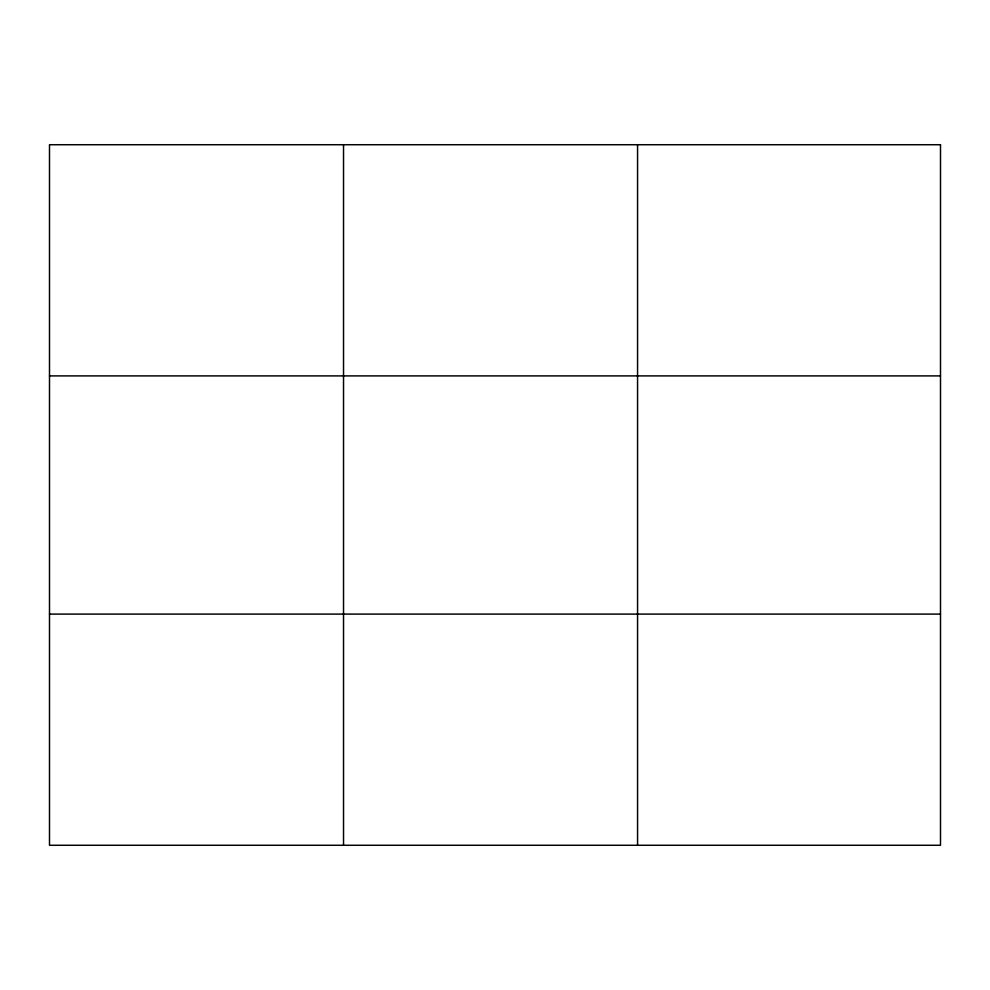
<?xml version="1.0" encoding="UTF-8"?>
<svg xmlns="http://www.w3.org/2000/svg" width="990" height="990" viewBox="0 0 990 990"><rect width="100%" height="100%" fill="white"/><g stroke="black" fill="none" stroke-linecap="round" stroke-linejoin="round"><path stroke-width="1.49" d="M343.53 144.726L343.53 845.274M637.56 144.726L637.56 845.274M49.5 375.903L940.5 375.903M49.5 614.097L940.5 614.097M940.5 144.726L940.5 845.274L49.5 845.274L49.5 144.726L940.5 144.726"/></g></svg>
